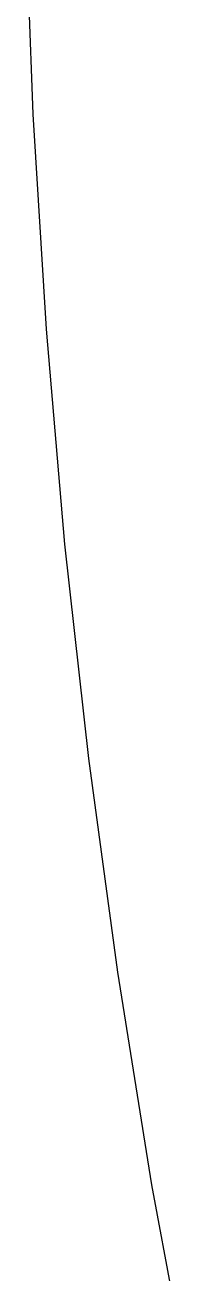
# Model space of a CAD drawing. Header units: metres. Extents: x -53 to 53, y -52 to 53.
# Drawn here: x -44.99 to -44.14, y -8.15 to -1.75 of the extents above; entities that cross this region are included whole.
import ezdxf

# ---------------------------------------------------------------- set-up
doc = ezdxf.new("R2010")
doc.units = ezdxf.units.M

msp = doc.modelspace()

# ---------------------------------------------------------------- linework, layer by layer
for p, q in [((-44.9864, -1.10435), (-44.9458, -2.20804)), ((-44.9458, -2.20804), (-44.8781, -3.31039)), ((-44.8781, -3.31039), (-44.7833, -4.41077)), ((-44.7833, -4.41077), (-44.6616, -5.50847)), ((-44.6616, -5.50847), (-44.5129, -6.60286)), ((-44.5129, -6.60286), (-44.3375, -7.69328)), ((-44.3375, -7.69328), (-44.1353, -8.77905))]:
    msp.add_line(p, q)

doc.saveas('drawing.dxf')
